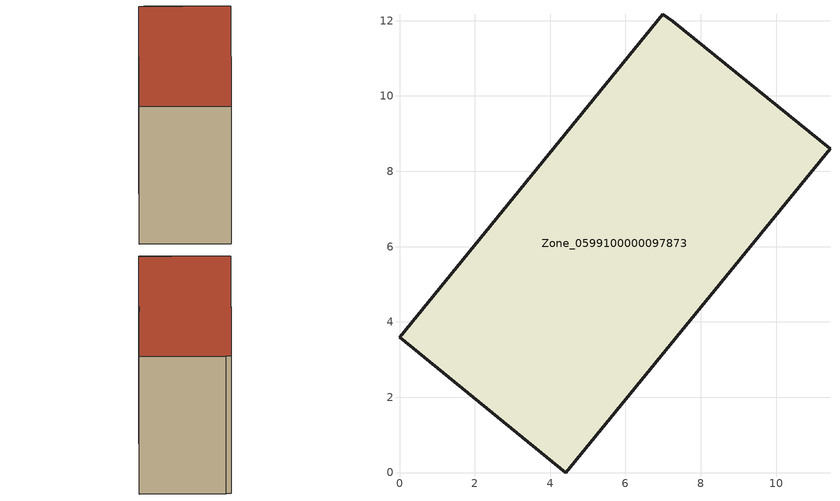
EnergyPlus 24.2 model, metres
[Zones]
Zone_0599100000097873
 floor ground (C_G): 6.99,12.16 7.26,11.99 11.43,8.59 4.41,0 0,3.6 z0
 wall outside (C_F): 4.41,0 11.43,8.59 7.26,11.99 6.99,12.16 0,3.6 4.41,0 z0:10.26
 roof outside (C_R): 0,3.6 4.41,0 11.43,8.59 7.26,11.99 6.99,12.16 z10.26
[BUILDING]
Pand.0599100000097873: North Axis=0; Terrain=City; Loads Convergence Tolerance Value=0.04; Temperature Convergence Tolerance Value=0.4; Solar Distribution=FullExterior; Maximum Number of Warmup Days=25; Minimum Number of Warmup Days=1
[Site:Location]
Rotterdam.The.Hague.AP_ZH_NLD Design_Conditions: Latitude=51.96; Longitude=4.45; Time Zone=1; Elevation=-4.5
[SITE:GROUNDTEMPERATURE:BUILDINGSURFACE]
18, 18, 18, 18, 18, 18, 18, 18, 18, 18, 18, 18
[MATERIAL] Thermal Absorptance=0.9; Solar Absorptance=0.7; Visible Absorptance=0.7
Name | Roughness | Thickness | Conductivity | Density | Specific Heat
G.TI.1946 | MediumSmooth | 0.15 | 1 | 540 | 1210
F.TI.1946 | Rough | 0.3 | 0.857143 | 1920 | 840
R.TI.1946 | MediumRough | 0.2 | 0.1 | 1500 | 1000
[CONSTRUCTION]
C_G: G.TI.1946
C_F: F.TI.1946
C_R: R.TI.1946
[ZONE]
Zone_0599100000097873: Type=1; Multiplier=1; Ceiling Height=Autocalculate; Volume=Autocalculate; Floor Area=autocalculate; Part of Total Floor Area=Yes
[ZONEINFILTRATION:DESIGNFLOWRATE]
Infil_Zone_0599100000097873: Zone or ZoneList or Space or SpaceList=Zone_0599100000097873; Schedule=AlwaysOn; Design Flow Rate Calculation Method=Flow/Area; Flow Rate per Floor Area=0.003; Constant Term Coefficient=1; Temperature Term Coefficient=0; Velocity Term Coefficient=0; Velocity Squared Term Coefficient=0
[HVACTEMPLATE:ZONE:IDEALLOADSAIRSYSTEM]
Zone_0599100000097873: Maximum Heating Supply Air Temperature=50; Minimum Cooling Supply Air Temperature=13; Maximum Heating Supply Air Humidity Ratio=0.0156; Minimum Cooling Supply Air Humidity Ratio=0.0077; Heating Limit=NoLimit; Cooling Limit=NoLimit; Dehumidification Control Type=ConstantSensibleHeatRatio; Cooling Sensible Heat Ratio=0.7; Dehumidification Setpoint=60; Humidification Control Type=None; Humidification Setpoint=30; Outdoor Air Method=None; Outdoor Air Flow Rate per Person=0.00944; Outdoor Air Flow Rate per Zone Floor Area=0; Outdoor Air Flow Rate per Zone=0; Demand Controlled Ventilation Type=None; Outdoor Air Economizer Type=NoEconomizer; Heat Recovery Type=None; Sensible Heat Recovery Effectiveness=0.7; Latent Heat Recovery Effectiveness=0.65
[ZONECONTROL:THERMOSTAT]
ThermostatControl_Zone_0599100000097873: Zone or ZoneList=Zone_0599100000097873; Control Type Schedule=DualSetpointControlType; Control 1=Thermostat_Zone_0599100000097873; Temperature Difference Between Cutout And Setpoint=0
[THERMOSTATSETPOINT:DUALSETPOINT]
Thermostat_Zone_0599100000097873: Heating Setpoint Temperature Schedule=HeatingSetpoint_Zone_0599100000097873; Cooling Setpoint Temperature Schedule=CoolingSetpoint_Zone_0599100000097873
[SCHEDULE:COMPACT]
HeatingSetpoint_Zone_0599100000097873: Through: 12/31, For: AllDays, Until: 24:00, 21
CoolingSetpoint_Zone_0599100000097873: Through: 12/31, For: AllDays, Until: 24:00, 24
DualSetpointControlType: Through: 12/31, For: AllDays, Until: 24:00, 4
AlwaysOn: Through: 12/31, For: AllDays, Until: 24:00, 1
